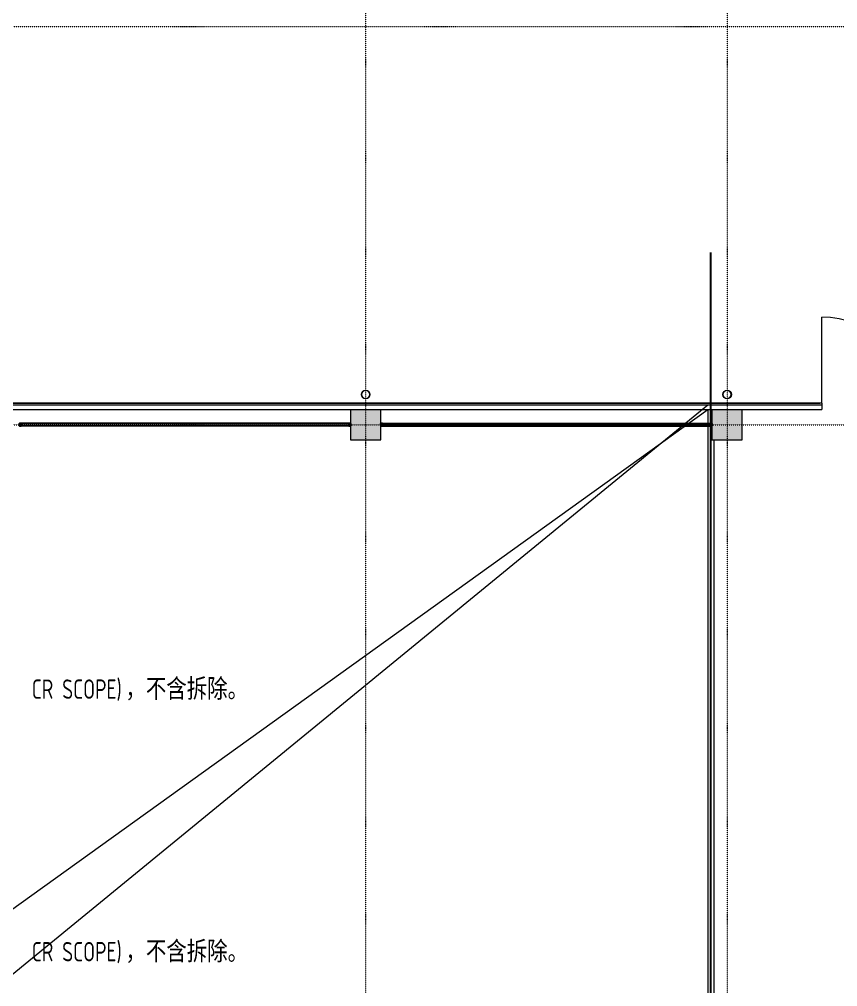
# Model space of a CAD drawing. Extents: x -32000 to 290600, y -29000 to 131250.
# Drawn here: x 218750 to 237771, y 76943 to 99417 of the extents above; entities that cross this region are included whole.
import ezdxf
from ezdxf.enums import TextEntityAlignment as Align

# ---------------------------------------------------------------- set-up
doc = ezdxf.new("R2010")
doc.units = 0
doc.header["$LTSCALE"] = 10
for name, pattern in [('H12PL2$0$JJP_三點線', [0.9, 0.3, -0.15, 0, -0.15, 0, -0.15, 0, -0.15]), ('XFM7P20ICA$0$CENTERK3', [2.749, 2.5, -0.083, 0.083, -0.083]), ('XFM7P20ICA$0$H12PL2$0$JJP_三點線', [0.9, 0.3, -0.15, 0, -0.15, 0, -0.15, 0, -0.15])]:
    doc.linetypes.add(name, pattern=pattern)
for name, color, linetype in [('H12PL2$0$A-OBJE-2D', 252, 'Continuous'), ('H12PL2$0$A-OBJE-MEP', 252, 'Continuous'), ('H12PL2$0$A-WALL-EX', 252, 'Continuous'), ('H12PL2$0$A-WALL-IN', 252, 'Continuous'), ('H12PL2$0$Door', 252, 'Continuous'), ('H12PL2$0$S-COL', 252, 'Continuous'), ('H12PL2$0$S-GRID', 252, 'Continuous'), ('XFDP20$0$A-Cancel Notes', 90, 'Continuous'), ('XFDP20$0$A-Partition-Col (50K)', 1, 'Continuous'), ('XFDP20$0$A-W-R1 (Rockwool) (50K)', 2, 'Continuous'), ('XFM7P20ICA$0$H12PL2$0$A-OBJE-2D', 252, 'Continuous'), ('XFM7P20ICA$0$H12PL2$0$A-OBJE-MEP', 252, 'Continuous'), ('XFM7P20ICA$0$H12PL2$0$A-WALL-EX', 252, 'Continuous'), ('XFM7P20ICA$0$H12PL2$0$A-WALL-IN', 252, 'Continuous'), ('XFM7P20ICA$0$H12PL2$0$Door', 252, 'Continuous'), ('XFM7P20ICA$0$H12PL2$0$Hattch', 252, 'Continuous'), ('XFM7P20ICA$0$H12PL2$0$S-COL', 252, 'Continuous'), ('XFM7P20ICA$0$H12PL2$0$S-GRID', 252, 'Continuous'), ('XFM7P20ICA$0$K-SIN', 252, 'XFM7P20ICA$0$CENTERK3'), ('XFM7P20ICA$0$XFDP20$0$A-Partition-Col (50K)', 1, 'Continuous'), ('XFM7P20ICA$0$XFDP20$0$A-W-R1 (Rockwool) (50K)', 2, 'Continuous')]:
    doc.layers.add(name, color=color, linetype=linetype)
doc.styles.add('XFDP20$0$AA-TXT', font='isocp.shx', dxfattribs={"width": 0.8, "bigfont": 'china.shx'})

# ---------------------------------------------------------------- blocks, each defined once
blk = doc.blocks.new('XFDP20$0$TP1-50-Partition_Col-side')
blk.add_lwpolyline([(-2.5, -4), (-2.5, -3.9), (-2.6, -3.9), (-2.5, -3), (-2.5, -0.3), (-2.4, -0.2), (-0.7, -0.2), (-0.5, -0.2), (-0.1, -0.2), (0, -0.2), (0, -0.2), (0.5, -0.2), (0.6, -0.2), (2.4, -0.2), (2.5, -0.3), (2.5, -3), (2.6, -3.9), (2.5, -3.9), (2.5, -4), (2.7, -4), (2.7, 0), (-2.7, 0), (-2.7, -4)], close=True)
for points in [[(-1.6, -2.1), (-2.3, -2.1, 0.414213), (-2.4, -2.2), (-2.4, -3.6), (-2.5, -3.6), (-2.5, -2.2, -0.414213), (-2.3, -2), (-1.6, -2), (-1.6, -2.1)], [(1.6, -2.1), (2.3, -2.1, -0.414213), (2.4, -2.2), (2.4, -3.6), (2.5, -3.6), (2.5, -2.2, 0.414213), (2.3, -2), (1.6, -2), (1.6, -2.1)]]:
    blk.add_lwpolyline(points, format="xyb")
blk.add_lwpolyline([(2.2, -3.6), (-2.2, -3.6, -0.414214), (-2.3, -3.5), (-2.3, -2.6, -0.414214), (-2.2, -2.5), (-1.3, -2.5, 0.414214), (-1.1, -2.3), (-1.1, -2.2, 0.414214), (-1.3, -2.1), (-1.9, -2.1), (-1.9, -2.1), (-1.3, -2.1, -0.414214), (-1.2, -2.2), (-1.2, -2.3, -0.414214), (-1.3, -2.4), (-2.2, -2.4, 0.414214), (-2.4, -2.6), (-2.4, -3.5, 0.414214), (-2.2, -3.6), (2.2, -3.6, 0.414214), (2.4, -3.5), (2.4, -2.6, 0.414214), (2.2, -2.4), (1.3, -2.4, -0.414214), (1.2, -2.3), (1.2, -2.2, -0.414214), (1.3, -2.1), (1.9, -2.1), (1.9, -2.1), (1.3, -2.1, 0.414214), (1.1, -2.2), (1.1, -2.3, 0.414214), (1.3, -2.5), (2.2, -2.5, -0.414214), (2.3, -2.6), (2.3, -3.5, -0.414214)], format="xyb", close=True)
blk = doc.blocks.new('XFDP20')
at = {"layer": 'XFDP20$0$A-W-R1 (Rockwool) (50K)'}
for p, q in [((226450, 90025, 0), (218750, 90025, 0)), ((226450, 89975, 0), (218750, 89975, 0)), ((227150, 90025, 0), (234850, 90025, 0)), ((227150, 89975, 0), (234850, 89975, 0))]:
    blk.add_line(p, q, dxfattribs=at)
at = {"layer": 'XFDP20$0$A-Partition-Col (50K)', "yscale": 10, "zscale": 10}
for p, xscale, rotation in [((218750, 90000, 0), 10, 90), ((226450, 90000), -10, 270), ((227150, 90000), 10, 90), ((234850, 90000, 0), -10, 270)]:
    blk.add_blockref('XFDP20$0$TP1-50-Partition_Col-side', p, dxfattribs=dict(at, xscale=xscale, rotation=rotation))
at = {"layer": 'XFDP20$0$A-Cancel Notes', "style": 'XFDP20$0$AA-TXT', "width": 0.8}
for p in [(218096, 83856, 0), (218096, 77756, 0)]:
    blk.add_text('(    CR SCOPE)', height=450, dxfattribs=at).set_placement(p, align=Align.MIDDLE_LEFT)
at = {"layer": 'XFDP20$0$A-Cancel Notes', "style": 'XFDP20$0$AA-TXT'}
for p in [(221216, 83856, 0), (221216, 77756, 0)]:
    blk.add_text('，不含拆除。', height=500, dxfattribs=at).set_placement(p, align=Align.MIDDLE_LEFT)
blk = doc.blocks.new('H12PL2')
at = {"layer": 'H12PL2$0$A-OBJE-2D', "lineweight": 0}
blk.add_line((192000, 59650), (234750, 90350), dxfattribs=at)
at = {"layer": 'H12PL2$0$A-OBJE-MEP', "lineweight": 0, "flags": 128}
for points in [[(226895, 90700, 1), (226705, 90700, 1)], [(235295, 90700, 1), (235105, 90700, 1)]]:
    blk.add_lwpolyline(points, format="xyb", close=True, dxfattribs=at)
at = {"layer": 'H12PL2$0$A-OBJE-MEP', "lineweight": 0}
for centre in [(226800, 90700), (235200, 90700)]:
    blk.add_circle(centre, 100, dxfattribs=at)
at = {"layer": 'H12PL2$0$A-WALL-EX', "lineweight": 0}
for p, q in [((151700, 90465), (237400, 90465)), ((237400, 90500), (237400, 90465)), ((237400, 90465), (237400, 90385)), ((237400, 90385), (237400, 90350))]:
    blk.add_line(p, q, dxfattribs=at)
at = {"layer": 'H12PL2$0$A-WALL-EX', "lineweight": 0, "flags": 128}
for points in [[(151550, 90350), (237400, 90350)], [(151700, 90500), (237360, 90500)], [(151700, 90500), (237360, 90500)], [(237400, 90500), (151700, 90500)]]:
    blk.add_lwpolyline(points, dxfattribs=at)
at = {"layer": 'H12PL2$0$A-WALL-IN', "lineweight": 0, "flags": 128}
for points in [[(234750, 90350), (234750, 75300)], [(234750, 90350), (234900, 90350)], [(234900, 75450), (234900, 89650)]]:
    blk.add_lwpolyline(points, dxfattribs=at)
at = {"layer": 'H12PL2$0$Door', "lineweight": 0}
for p, q in [((237400, 90500), (237400, 92500)), ((237400, 90500), (237400, 90465)), ((237400, 90500), (237400, 90465)), ((237400, 90465), (237400, 90385)), ((237400, 90465), (237400, 90385)), ((237400, 90385), (237400, 90350))]:
    blk.add_line(p, q, dxfattribs=at)
blk.add_arc((237400, 90500), 2000, 0, 90, dxfattribs=at)
at = {"layer": 'H12PL2$0$S-COL', "lineweight": 0, "flags": 128}
for points in [[(226450, 90350), (226450, 89650), (227150, 89650), (227150, 90350)], [(234850, 90350), (234850, 89650), (235550, 89650), (235550, 90350)]]:
    blk.add_lwpolyline(points, dxfattribs=at)
at = {"layer": 'H12PL2$0$S-GRID', "linetype": 'H12PL2$0$JJP_三點線', "lineweight": 0}
for p, q in [((226800, 128250), (226800, -28000)), ((235200, 128250), (235200, -28000)), ((-29000, 99250), (289600, 99250)), ((-29000, 90000), (289600, 90000))]:
    blk.add_line(p, q, dxfattribs=at)
blk.add_blockref('XFDP20', (0, 0))
blk = doc.blocks.new('XFM7P20ICA$0$XFDP20$0$TP1-50-Partition_Col-side')
blk.add_lwpolyline([(-2.5, -4), (-2.5, -3.9), (-2.6, -3.9), (-2.5, -3), (-2.5, -0.3), (-2.4, -0.2), (-0.7, -0.2), (-0.5, -0.2), (-0.1, -0.2), (0, -0.2), (0, -0.2), (0.5, -0.2), (0.6, -0.2), (2.4, -0.2), (2.5, -0.3), (2.5, -3), (2.6, -3.9), (2.5, -3.9), (2.5, -4), (2.7, -4), (2.7, 0), (-2.7, 0), (-2.7, -4)], close=True)
for points in [[(-1.6, -2.1), (-2.3, -2.1, 0.414213), (-2.4, -2.2), (-2.4, -3.6), (-2.5, -3.6), (-2.5, -2.2, -0.414213), (-2.3, -2), (-1.6, -2), (-1.6, -2.1)], [(1.6, -2.1), (2.3, -2.1, -0.414213), (2.4, -2.2), (2.4, -3.6), (2.5, -3.6), (2.5, -2.2, 0.414213), (2.3, -2), (1.6, -2), (1.6, -2.1)]]:
    blk.add_lwpolyline(points, format="xyb")
blk.add_lwpolyline([(2.2, -3.6), (-2.2, -3.6, -0.414214), (-2.3, -3.5), (-2.3, -2.6, -0.414214), (-2.2, -2.5), (-1.3, -2.5, 0.414214), (-1.1, -2.3), (-1.1, -2.2, 0.414214), (-1.3, -2.1), (-1.9, -2.1), (-1.9, -2.1), (-1.3, -2.1, -0.414214), (-1.2, -2.2), (-1.2, -2.3, -0.414214), (-1.3, -2.4), (-2.2, -2.4, 0.414214), (-2.4, -2.6), (-2.4, -3.5, 0.414214), (-2.2, -3.6), (2.2, -3.6, 0.414214), (2.4, -3.5), (2.4, -2.6, 0.414214), (2.2, -2.4), (1.3, -2.4, -0.414214), (1.2, -2.3), (1.2, -2.2, -0.414214), (1.3, -2.1), (1.9, -2.1), (1.9, -2.1), (1.3, -2.1, 0.414214), (1.1, -2.2), (1.1, -2.3, 0.414214), (1.3, -2.5), (2.2, -2.5, -0.414214), (2.3, -2.6), (2.3, -3.5, -0.414214)], format="xyb", close=True)
blk = doc.blocks.new('XFM7P20ICA$0$XFDP20')
at = {"layer": 'XFM7P20ICA$0$XFDP20$0$A-W-R1 (Rockwool) (50K)'}
for p, q in [((226450, 90025, 0), (218750, 90025, 0)), ((226450, 89975, 0), (218750, 89975, 0)), ((227150, 90025, 0), (234850, 90025, 0)), ((227150, 89975, 0), (234850, 89975, 0))]:
    blk.add_line(p, q, dxfattribs=at)
at = {"layer": 'XFM7P20ICA$0$XFDP20$0$A-Partition-Col (50K)', "yscale": 10, "zscale": 10}
for p, xscale, rotation in [((218750, 90000, 0), 10, 90.00000000000001), ((226450, 90000), -10, 270), ((227150, 90000), 10, 90.00000000000001), ((234850, 90000, 0), -10, 270)]:
    blk.add_blockref('XFM7P20ICA$0$XFDP20$0$TP1-50-Partition_Col-side', p, dxfattribs=dict(at, xscale=xscale, rotation=rotation))
blk = doc.blocks.new('XFM7P20ICA$0$H12PL2')
at = {"layer": 'XFM7P20ICA$0$H12PL2$0$Hattch', "linetype": 'Continuous', "lineweight": 0}
for points in [[(226450, 89650), (227150, 89650), (227150, 90350), (226450, 90350)], [(234850, 89650), (235550, 89650), (235550, 90350), (234850, 90350)]]:
    blk.add_hatch(color=256, dxfattribs=at).paths.add_polyline_path(points)
at = {"layer": 'XFM7P20ICA$0$H12PL2$0$A-OBJE-2D', "lineweight": 0}
blk.add_line((192900, 56200), (234750, 90465), dxfattribs=at)
at = {"layer": 'XFM7P20ICA$0$H12PL2$0$A-OBJE-MEP', "lineweight": 0, "flags": 128}
for points in [[(226895, 90700, 1), (226705, 90700, 1)], [(235295, 90700, 1), (235105, 90700, 1)]]:
    blk.add_lwpolyline(points, format="xyb", close=True, dxfattribs=at)
at = {"layer": 'XFM7P20ICA$0$H12PL2$0$A-OBJE-MEP', "lineweight": 0}
for centre in [(226800, 90700), (235200, 90700)]:
    blk.add_circle(centre, 100, dxfattribs=at)
at = {"layer": 'XFM7P20ICA$0$H12PL2$0$A-WALL-EX', "lineweight": 0}
for p, q in [((151665, 90465), (237400, 90465)), ((237400, 90500), (237400, 90465)), ((237400, 90465), (237400, 90385)), ((237400, 90385), (237400, 90350))]:
    blk.add_line(p, q, dxfattribs=at)
at = {"layer": 'XFM7P20ICA$0$H12PL2$0$A-WALL-EX', "lineweight": 0, "flags": 128}
for points in [[(237400, 90500), (151665, 90500)], [(151665, 90350), (237400, 90350)]]:
    blk.add_lwpolyline(points, dxfattribs=at)
at = {"layer": 'XFM7P20ICA$0$H12PL2$0$A-WALL-IN', "lineweight": 0, "flags": 128}
for points in [[(234750, 90350), (234750, 75300)], [(234750, 90350), (234900, 90350)], [(234900, 75450), (234900, 89650)]]:
    blk.add_lwpolyline(points, dxfattribs=at)
at = {"layer": 'XFM7P20ICA$0$H12PL2$0$Door', "lineweight": 0}
for p, q in [((237400, 90500), (237400, 92500)), ((237400, 90500), (237400, 90465)), ((237400, 90500), (237400, 90465)), ((237400, 90465), (237400, 90385)), ((237400, 90465), (237400, 90385)), ((237400, 90385), (237400, 90350))]:
    blk.add_line(p, q, dxfattribs=at)
blk.add_arc((237400, 90500), 2000, 0, 90, dxfattribs=at)
at = {"layer": 'XFM7P20ICA$0$H12PL2$0$S-COL', "lineweight": 0, "flags": 128}
for points in [[(226450, 90350), (226450, 89650), (227150, 89650), (227150, 90350)], [(234850, 90350), (234850, 89650), (235550, 89650), (235550, 90350)]]:
    blk.add_lwpolyline(points, dxfattribs=at)
at = {"layer": 'XFM7P20ICA$0$H12PL2$0$S-GRID', "linetype": 'XFM7P20ICA$0$H12PL2$0$JJP_三點線', "lineweight": 0}
for p, q in [((226800, 128250), (226800, -28000)), ((235200, 128250), (235200, -28000)), ((-29000, 99250), (289600, 99250)), ((-29000, 90000), (289600, 90000))]:
    blk.add_line(p, q, dxfattribs=at)
blk.add_blockref('XFM7P20ICA$0$XFDP20', (0, 0))
blk = doc.blocks.new('XFM7P20ICA')
at = {"layer": 'XFM7P20ICA$0$K-SIN'}
blk.add_line((234825, 72228.16743), (234825, 94000), dxfattribs=at)
blk.add_blockref('XFM7P20ICA$0$H12PL2', (0, 0))

msp = doc.modelspace()

# ---------------------------------------------------------------- block references
for name in ['H12PL2', 'XFM7P20ICA']:
    msp.add_blockref(name, (0, 0))

doc.saveas('drawing.dxf')
